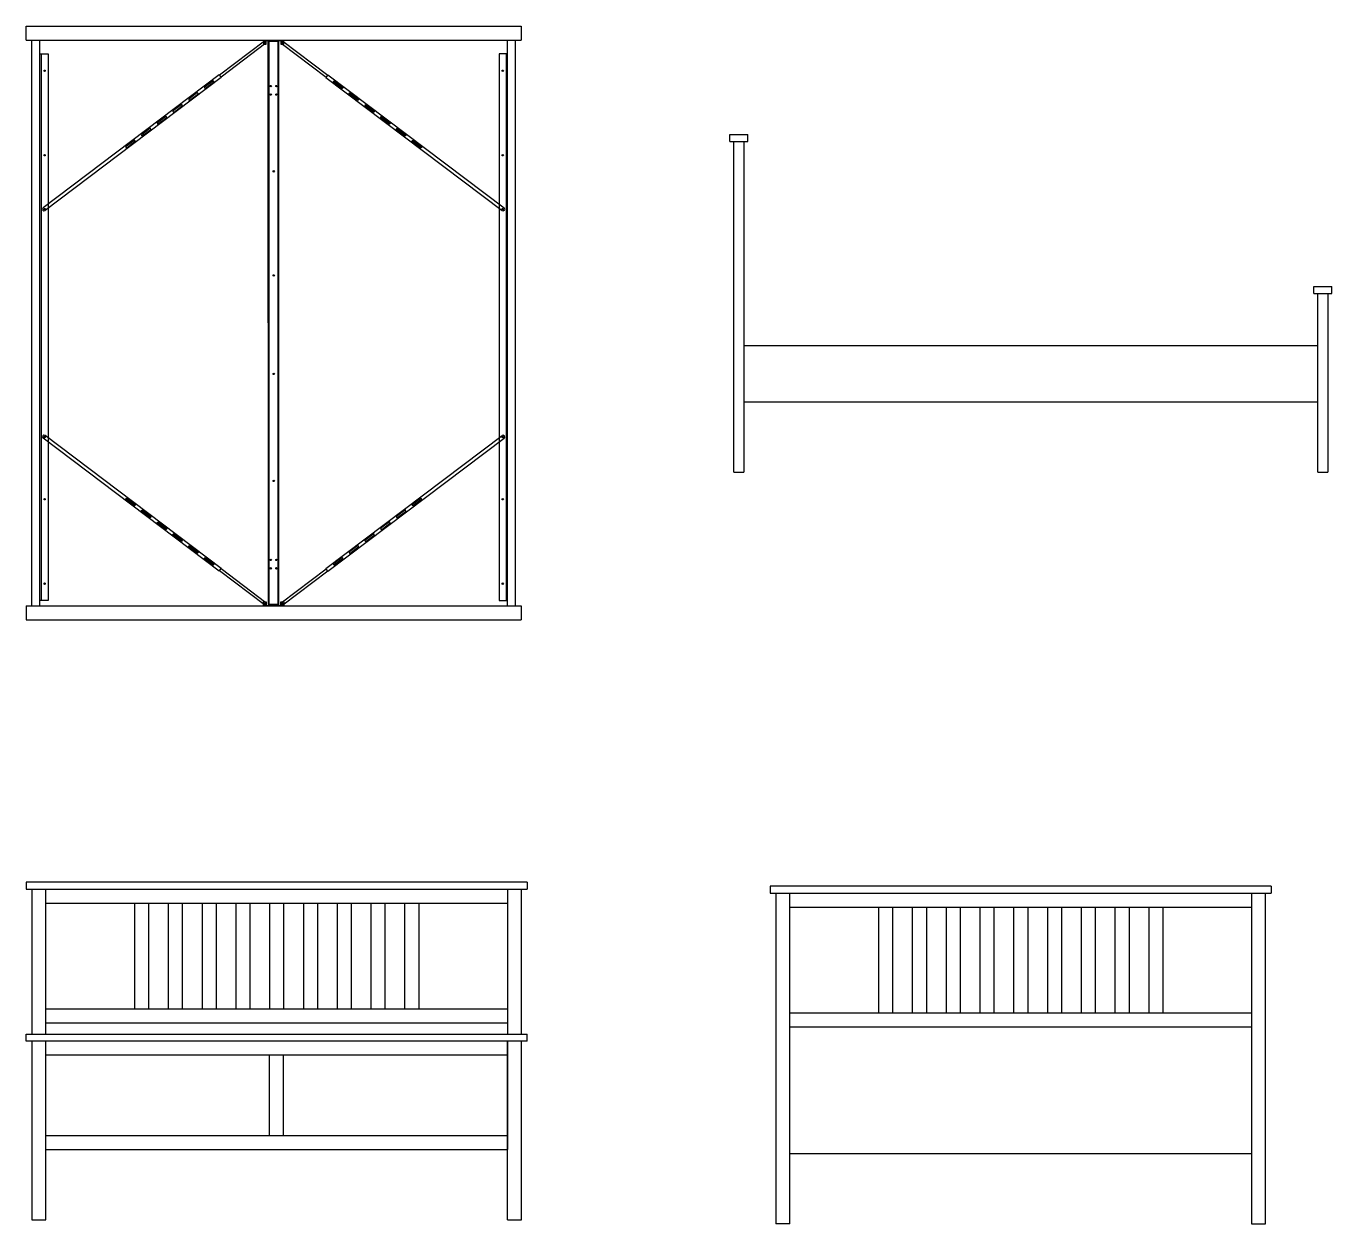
# Model space of a CAD drawing. Header units: millimetres. Extents: x 2629 to 4319, y -221 to 565.
# Drawn here: x 3588.4 to 4052.3, y 139.6 to 565.2 of the extents above; entities that cross this region are included whole.
import ezdxf

# ---------------------------------------------------------------- set-up
doc = ezdxf.new("R2010")
doc.units = ezdxf.units.MM
doc.layers.add('A-SECT-MCUT', color=8, linetype='Continuous', lineweight=25)
doc.layers.add('giunzioni', color=5, linetype='Continuous')

msp = doc.modelspace()

# ---------------------------------------------------------------- linework, layer by layer
at = {"layer": 'A-SECT-MCUT'}
for p, q in [((3588.37, 565.18), (3764.27, 565.18)), ((3588.37, 560.18), (3588.37, 565.18)), ((3764.27, 565.18), (3764.27, 560.18)), ((3588.37, 560.18), (3764.27, 560.18)), ((3590.37, 359.18), (3590.37, 560.18)), ((3593.27, 359.18), (3593.27, 560.18)), ((3674.44, 359.63), (3674.42, 559.73)), ((3674.72, 559.73), (3674.42, 559.73)), ((3677.92, 559.98), (3674.72, 559.98)), ((3674.72, 359.38), (3674.72, 559.98)), ((3677.92, 559.73), (3674.72, 559.73)), ((3677.92, 359.38), (3677.92, 559.98)), ((3677.92, 559.73), (3678.22, 559.73)), ((3678.19, 359.63), (3678.22, 559.73)), ((3759.37, 359.18), (3759.37, 560.18)), ((3762.27, 359.18), (3762.27, 560.18)), ((3838.43, 524.2), (3838.43, 526.7)), ((3844.83, 524.2), (3844.83, 526.7)), ((3838.43, 524.2), (3844.83, 524.2)), ((3839.88, 524.2), (3843.38, 524.2)), ((4045.93, 470.2), (4045.93, 472.7)), ((4045.93, 470.2), (4052.33, 470.2)), ((4047.38, 470.2), (4050.88, 470.2)), ((4052.33, 470.2), (4052.33, 472.7)), ((3843.38, 451.7), (4047.38, 451.7)), ((3843.38, 431.7), (4047.38, 431.7)), ((3839.88, 406.7), (3843.38, 406.7)), ((4047.38, 406.7), (4050.88, 406.7)), ((3588.37, 359.18), (3764.27, 359.18)), ((3588.37, 359.18), (3588.37, 354.18)), ((3674.72, 359.63), (3674.44, 359.63)), ((3677.92, 359.63), (3674.72, 359.63)), ((3677.92, 359.38), (3674.72, 359.38)), ((3677.92, 359.63), (3678.19, 359.63)), ((3764.27, 359.18), (3764.27, 354.18)), ((3588.37, 354.18), (3764.27, 354.18)), ((3588.37, 261.01), (3588.37, 258.51)), ((3766.37, 261.01), (3766.37, 258.51)), ((3588.37, 258.51), (3766.37, 258.51)), ((3595.37, 207.01), (3595.37, 258.51)), ((3759.37, 258.51), (3759.37, 207.01)), ((3852.74, 259.59), (3852.74, 257.09)), ((3852.74, 257.09), (4030.74, 257.09)), ((3859.74, 139.59), (3859.74, 257.09)), ((4023.74, 257.09), (4023.74, 139.59)), ((4030.74, 259.59), (4030.74, 257.09)), ((3595.37, 253.51), (3759.37, 253.51)), ((3626.87, 253.51), (3626.87, 216.01)), ((3631.87, 253.51), (3631.87, 216.01)), ((3638.87, 253.51), (3638.87, 216.01)), ((3643.87, 253.51), (3643.87, 216.01)), ((3650.87, 253.51), (3650.87, 216.01)), ((3655.87, 253.51), (3655.87, 216.01)), ((3662.87, 253.51), (3662.87, 216.01)), ((3667.87, 253.51), (3667.87, 216.01)), ((3674.87, 253.51), (3674.87, 216.01)), ((3679.87, 253.51), (3679.87, 216.01)), ((3686.87, 253.51), (3686.87, 216.01)), ((3691.87, 253.51), (3691.87, 216.01)), ((3698.87, 253.51), (3698.87, 216.01)), ((3703.87, 253.51), (3703.87, 216.01)), ((3710.87, 253.51), (3710.87, 216.01)), ((3715.87, 253.51), (3715.87, 216.01)), ((3722.87, 253.51), (3722.87, 216.01)), ((3727.87, 253.51), (3727.87, 216.01)), ((3859.74, 252.09), (4023.74, 252.09)), ((3891.24, 252.09), (3891.24, 214.59)), ((3896.24, 252.09), (3896.24, 214.59)), ((3903.24, 252.09), (3903.24, 214.59)), ((3908.24, 252.09), (3908.24, 214.59)), ((3915.24, 252.09), (3915.24, 214.59)), ((3920.24, 252.09), (3920.24, 214.59)), ((3927.24, 252.09), (3927.24, 214.59)), ((3932.24, 252.09), (3932.24, 214.59)), ((3939.24, 252.09), (3939.24, 214.59)), ((3944.24, 252.09), (3944.24, 214.59)), ((3951.24, 252.09), (3951.24, 214.59)), ((3956.24, 252.09), (3956.24, 214.59)), ((3963.24, 252.09), (3963.24, 214.59)), ((3968.24, 252.09), (3968.24, 214.59)), ((3975.24, 252.09), (3975.24, 214.59)), ((3980.24, 252.09), (3980.24, 214.59)), ((3987.24, 252.09), (3987.24, 214.59)), ((3992.24, 252.09), (3992.24, 214.59)), ((3595.37, 216.01), (3759.37, 216.01)), ((3859.74, 214.59), (4023.74, 214.59)), ((3595.37, 211.01), (3759.37, 211.01)), ((3859.74, 209.59), (4023.74, 209.59)), ((3588.37, 207.01), (3766.37, 207.01)), ((3588.37, 204.51), (3588.37, 207.01)), ((3595.37, 141.01), (3595.37, 204.51)), ((3595.37, 199.51), (3595.37, 204.51)), ((3759.37, 141.01), (3759.37, 204.51)), ((3759.37, 204.51), (3759.37, 166.01)), ((3766.37, 204.51), (3766.37, 207.01)), ((3674.87, 171.01), (3674.87, 199.51)), ((3679.87, 171.01), (3679.87, 199.51)), ((3595.37, 171.01), (3759.37, 171.01)), ((3595.37, 166.01), (3595.37, 171.01)), ((3595.37, 166.01), (3759.37, 166.01)), ((3859.74, 164.59), (4023.74, 164.59)), ((3859.74, 139.59), (3854.74, 139.59))]:
    msp.add_line(p, q, dxfattribs=at)
for points in [[(3838.43, 526.7), (3844.83, 526.7)], [(3839.88, 406.7), (3839.88, 524.2)], [(3843.38, 524.2), (3843.38, 406.7)], [(4045.93, 472.7), (4052.33, 472.7)], [(4047.38, 406.7), (4047.38, 470.2)], [(4050.88, 470.2), (4050.88, 406.7)], [(3766.37, 261.01), (3588.37, 261.01)], [(3590.37, 258.51), (3590.37, 207.01)], [(3764.37, 207.01), (3764.37, 258.51)], [(4030.74, 259.59), (3852.74, 259.59)], [(3854.74, 257.09), (3854.74, 139.59)], [(4023.74, 139.59), (4028.74, 139.59), (4028.74, 257.09)], [(3766.37, 204.51), (3588.37, 204.51)], [(3590.37, 204.51), (3590.37, 141.01), (3595.37, 141.01)], [(3759.37, 141.01), (3764.37, 141.01), (3764.37, 204.51)], [(3759.37, 199.51), (3595.37, 199.51)]]:
    msp.add_lwpolyline(points, dxfattribs=at)
for centre in [(3675.31, 543.85, -41.29), (3677.29, 543.85, -41.29), (3675.31, 540.85, -41.29), (3677.29, 540.85, -41.29), (3676.37, 513.59, -41.29), (3676.37, 476.59, -41.29), (3676.37, 441.59, -41.29), (3676.37, 403.59, -41.29), (3675.31, 375.52, -41.29), (3675.31, 372.52, -41.29), (3677.29, 375.52, -41.29), (3677.29, 372.52, -41.29)]:
    msp.add_circle(centre, 0.25, dxfattribs=at)
at = {"layer": 'giunzioni'}
for p, q in [((3673.06, 559.79, -41.29), (3657.1, 547.74, -41.29)), ((3673.6, 559.07, -41.29), (3657.64, 547.02, -41.29)), ((3672.67, 560.18), (3679.96, 560.18)), ((3672.67, 560.18), (3672.67, 560.03)), ((3672.67, 560.03), (3679.96, 560.03)), ((3672.67, 560.03), (3672.67, 558.73)), ((3672.67, 558.73), (3673.71, 558.73)), ((3673.71, 558.73), (3673.71, 560.03)), ((3674.42, 559.73), (3674.42, 559.73)), ((3674.6, 559.73), (3674.44, 560.03)), ((3674.66, 559.83), (3674.56, 560.03)), ((3678.04, 559.73), (3674.6, 559.73)), ((3677.98, 559.83), (3674.66, 559.83)), ((3677.98, 559.83), (3678.08, 560.03)), ((3678.04, 559.73), (3678.19, 560.03)), ((3678.92, 560.03), (3678.92, 558.73)), ((3678.92, 558.73), (3679.96, 558.73)), ((3679.03, 559.07, -41.29), (3694.99, 547.02, -41.29)), ((3679.57, 559.79, -41.29), (3695.54, 547.74, -41.29)), ((3679.96, 560.18), (3679.96, 560.03)), ((3679.96, 558.73), (3679.96, 560.03)), ((3593.27, 555.33), (3593.67, 555.33)), ((3593.67, 555.33), (3593.67, 361.04)), ((3593.67, 555.33), (3596.17, 555.33)), ((3596.17, 555.33), (3596.17, 361.04)), ((3758.97, 555.33), (3756.47, 555.33)), ((3756.47, 555.33), (3756.47, 361.04)), ((3759.37, 555.33), (3758.97, 555.33)), ((3758.97, 555.33), (3758.97, 361.04)), ((3657.01, 547.86, -41.29), (3594.41, 500.59, -41.29)), ((3657.01, 547.86, -41.29), (3657.73, 546.9, -41.29)), ((3695.63, 547.86, -41.29), (3694.9, 546.9, -41.29)), ((3695.63, 547.86, -41.29), (3758.23, 500.59, -41.29)), ((3657.73, 546.9, -41.29), (3595.13, 499.63, -41.29)), ((3694.9, 546.9, -41.29), (3757.5, 499.63, -41.29)), ((3657.01, 371.51, -41.29), (3594.41, 418.78, -41.29)), ((3657.73, 372.47, -41.29), (3595.13, 419.74, -41.29)), ((3694.9, 372.47, -41.29), (3757.5, 419.74, -41.29)), ((3695.63, 371.51, -41.29), (3758.23, 418.78, -41.29)), ((3657.01, 371.51, -41.29), (3657.73, 372.47, -41.29)), ((3673.06, 359.58, -41.29), (3657.1, 371.63, -41.29)), ((3673.6, 360.3, -41.29), (3657.64, 372.35, -41.29)), ((3679.03, 360.3, -41.29), (3694.99, 372.35, -41.29)), ((3679.57, 359.58, -41.29), (3695.54, 371.63, -41.29)), ((3695.63, 371.51, -41.29), (3694.9, 372.47, -41.29)), ((3593.67, 361.04), (3593.27, 361.04)), ((3596.17, 361.04), (3593.67, 361.04)), ((3672.67, 359.33), (3672.67, 360.63)), ((3672.67, 360.63), (3673.71, 360.63)), ((3672.67, 359.33), (3679.96, 359.33)), ((3672.67, 359.18), (3672.67, 359.33)), ((3672.67, 359.18), (3679.96, 359.18)), ((3673.71, 360.63), (3673.71, 359.33)), ((3674.42, 359.18), (3674.42, 359.18)), ((3674.6, 359.63), (3674.44, 359.33)), ((3674.66, 359.53), (3674.56, 359.33)), ((3678.04, 359.63), (3674.6, 359.63)), ((3674.6, 359.18), (3674.6, 359.18)), ((3677.98, 359.53), (3674.66, 359.53)), ((3674.72, 359.18), (3674.72, 359.18)), ((3677.92, 359.18), (3677.92, 359.18)), ((3677.98, 359.53), (3678.08, 359.33)), ((3678.04, 359.63), (3678.19, 359.33)), ((3678.04, 359.18), (3678.04, 359.18)), ((3678.22, 359.18), (3678.22, 359.18)), ((3678.92, 359.33), (3678.92, 360.63)), ((3678.92, 360.63), (3679.96, 360.63)), ((3679.96, 360.63), (3679.96, 359.33)), ((3679.96, 359.18), (3679.96, 359.33)), ((3756.47, 361.04), (3758.97, 361.04)), ((3758.97, 361.04), (3759.37, 361.04))]:
    msp.add_line(p, q, dxfattribs=at)
at = {"layer": 'giunzioni', "elevation": -41.29}
for points in [[(3654.67, 545.65), (3651.79, 543.48, 0.414214), (3651.76, 543.2), (3651.82, 543.12, 0.414214), (3652.1, 543.08), (3654.97, 545.25, 0.414214), (3655.01, 545.53), (3654.95, 545.61, 0.414214)], [(3697.97, 545.65), (3700.84, 543.48, -0.414214), (3700.88, 543.2), (3700.82, 543.12, -0.414214), (3700.54, 543.08), (3697.67, 545.25, -0.414214), (3697.63, 545.53), (3697.69, 545.61, -0.414214)], [(3649.08, 541.43), (3646.21, 539.26, 0.414214), (3646.17, 538.98), (3646.23, 538.9, 0.414214), (3646.51, 538.86), (3649.38, 541.03, 0.414214), (3649.42, 541.31), (3649.36, 541.39, 0.414214)], [(3703.55, 541.43), (3706.43, 539.26, -0.414214), (3706.47, 538.98), (3706.41, 538.9, -0.414214), (3706.13, 538.86), (3703.25, 541.03, -0.414214), (3703.21, 541.31), (3703.27, 541.39, -0.414214)], [(3643.49, 537.21), (3640.62, 535.04, 0.414214), (3640.58, 534.76), (3640.64, 534.68, 0.414214), (3640.92, 534.65), (3643.8, 536.81, 0.414214), (3643.84, 537.09), (3643.77, 537.17, 0.414214)], [(3709.14, 537.21), (3712.01, 535.04, -0.414214), (3712.05, 534.76), (3711.99, 534.68, -0.414214), (3711.71, 534.65), (3708.84, 536.81, -0.414214), (3708.8, 537.09), (3708.86, 537.17, -0.414214)], [(3637.91, 533), (3635.04, 530.83, 0.414214), (3635, 530.55), (3635.06, 530.47, 0.414214), (3635.34, 530.43), (3638.21, 532.6, 0.414214), (3638.25, 532.88), (3638.19, 532.96, 0.414214)], [(3714.73, 533), (3717.6, 530.83, -0.414214), (3717.64, 530.55), (3717.58, 530.47, -0.414214), (3717.3, 530.43), (3714.43, 532.6, -0.414214), (3714.39, 532.88), (3714.45, 532.96, -0.414214)], [(3626.74, 524.56), (3623.86, 522.39, 0.414214), (3623.82, 522.11), (3623.88, 522.03, 0.414214), (3624.16, 521.99), (3627.04, 524.16, 0.414214), (3627.08, 524.44), (3627.02, 524.52, 0.414214)], [(3632.32, 528.78), (3629.45, 526.61, 0.414214), (3629.41, 526.33), (3629.47, 526.25, 0.414214), (3629.75, 526.21), (3632.62, 528.38, 0.414214), (3632.66, 528.66), (3632.6, 528.74, 0.414214)], [(3720.31, 528.78), (3723.19, 526.61, -0.414214), (3723.23, 526.33), (3723.17, 526.25, -0.414214), (3722.89, 526.21), (3720.01, 528.38, -0.414214), (3719.97, 528.66), (3720.03, 528.74, -0.414214)], [(3725.9, 524.56), (3728.77, 522.39, -0.414214), (3728.81, 522.11), (3728.75, 522.03, -0.414214), (3728.47, 521.99), (3725.6, 524.16, -0.414214), (3725.56, 524.44), (3725.62, 524.52, -0.414214)], [(3626.74, 394.81), (3623.86, 396.98, -0.414214), (3623.82, 397.26), (3623.88, 397.34, -0.414214), (3624.16, 397.38), (3627.04, 395.21, -0.414214), (3627.08, 394.93), (3627.02, 394.85, -0.414214)], [(3725.9, 394.81), (3728.77, 396.98, 0.414214), (3728.81, 397.26), (3728.75, 397.34, 0.414214), (3728.47, 397.38), (3725.6, 395.21, 0.414214), (3725.56, 394.93), (3725.62, 394.85, 0.414214)], [(3632.32, 390.59), (3629.45, 392.76, -0.414214), (3629.41, 393.04), (3629.47, 393.12, -0.414214), (3629.75, 393.16), (3632.62, 390.99, -0.414214), (3632.66, 390.71), (3632.6, 390.63, -0.414214)], [(3720.31, 390.59), (3723.19, 392.76, 0.414214), (3723.23, 393.04), (3723.17, 393.12, 0.414214), (3722.89, 393.16), (3720.01, 390.99, 0.414214), (3719.97, 390.71), (3720.03, 390.63, 0.414214)], [(3637.91, 386.37), (3635.04, 388.54, -0.414214), (3635, 388.82), (3635.06, 388.9, -0.414214), (3635.34, 388.94), (3638.21, 386.77, -0.414214), (3638.25, 386.49), (3638.19, 386.41, -0.414214)], [(3714.73, 386.37), (3717.6, 388.54, 0.414214), (3717.64, 388.82), (3717.58, 388.9, 0.414214), (3717.3, 388.94), (3714.43, 386.77, 0.414214), (3714.39, 386.49), (3714.45, 386.41, 0.414214)], [(3643.49, 382.16), (3640.62, 384.32, -0.414214), (3640.58, 384.6), (3640.64, 384.68, -0.414214), (3640.92, 384.72), (3643.8, 382.55, -0.414214), (3643.84, 382.27), (3643.77, 382.19, -0.414214)], [(3649.08, 377.94), (3646.21, 380.11, -0.414214), (3646.17, 380.39), (3646.23, 380.47, -0.414214), (3646.51, 380.51), (3649.38, 378.34, -0.414214), (3649.42, 378.06), (3649.36, 377.98, -0.414214)], [(3703.55, 377.94), (3706.43, 380.11, 0.414214), (3706.47, 380.39), (3706.41, 380.47, 0.414214), (3706.13, 380.51), (3703.25, 378.34, 0.414214), (3703.21, 378.06), (3703.27, 377.98, 0.414214)], [(3709.14, 382.16), (3712.01, 384.32, 0.414214), (3712.05, 384.6), (3711.99, 384.68, 0.414214), (3711.71, 384.72), (3708.84, 382.55, 0.414214), (3708.8, 382.27), (3708.86, 382.19, 0.414214)], [(3654.67, 373.72), (3651.79, 375.89, -0.414214), (3651.76, 376.17), (3651.82, 376.25, -0.414214), (3652.1, 376.29), (3654.97, 374.12, -0.414214), (3655.01, 373.84), (3654.95, 373.76, -0.414214)], [(3697.97, 373.72), (3700.84, 375.89, 0.414214), (3700.88, 376.17), (3700.82, 376.25, 0.414214), (3700.54, 376.29), (3697.67, 374.12, 0.414214), (3697.63, 373.84), (3697.69, 373.76, 0.414214)]]:
    msp.add_lwpolyline(points, format="xyb", close=True, dxfattribs=at)
at = {"layer": 'giunzioni'}
for centre in [(3673.19, 559.34), (3673.19, 559.34), (3679.44, 559.34), (3679.44, 559.34), (3594.92, 549.3, -41.29), (3757.72, 549.3, -41.29), (3594.92, 519.3, -41.29), (3757.72, 519.3, -41.29), (3594.92, 500.18, -41.29), (3757.72, 500.18, -41.29), (3757.72, 500.18, -41.29), (3594.92, 419.18, -41.29), (3594.92, 419.18, -41.29), (3757.72, 419.18, -41.29), (3757.72, 419.18, -41.29), (3594.92, 397.07, -41.29), (3757.72, 397.07, -41.29), (3594.92, 367.07, -41.29), (3757.72, 367.07, -41.29), (3673.19, 360.03), (3673.19, 360.03), (3679.44, 360.03), (3679.44, 360.03)]:
    msp.add_circle(centre, 0.25, dxfattribs=at)
for centre, radius, start, end in [((3673.24, 559.36, -41.29), 0.464, 320.9967, 113.113), ((3679.39, 559.36, -41.29), 0.464, 66.887, 219.0033), ((3594.81, 500.14, -41.29), 0.603, 132.2803, 301.8294), ((3757.82, 500.14, -41.29), 0.603, 238.1706, 47.7197), ((3594.81, 419.23, -41.29), 0.603, 58.1706, 227.7197), ((3757.82, 419.23, -41.29), 0.603, 312.2803, 121.8294), ((3673.24, 360.01, -41.29), 0.464, 246.887, 39.0033), ((3679.39, 360.01, -41.29), 0.464, 140.9967, 293.113)]:
    msp.add_arc(centre, radius, start, end, dxfattribs=at)

doc.saveas('drawing.dxf')
